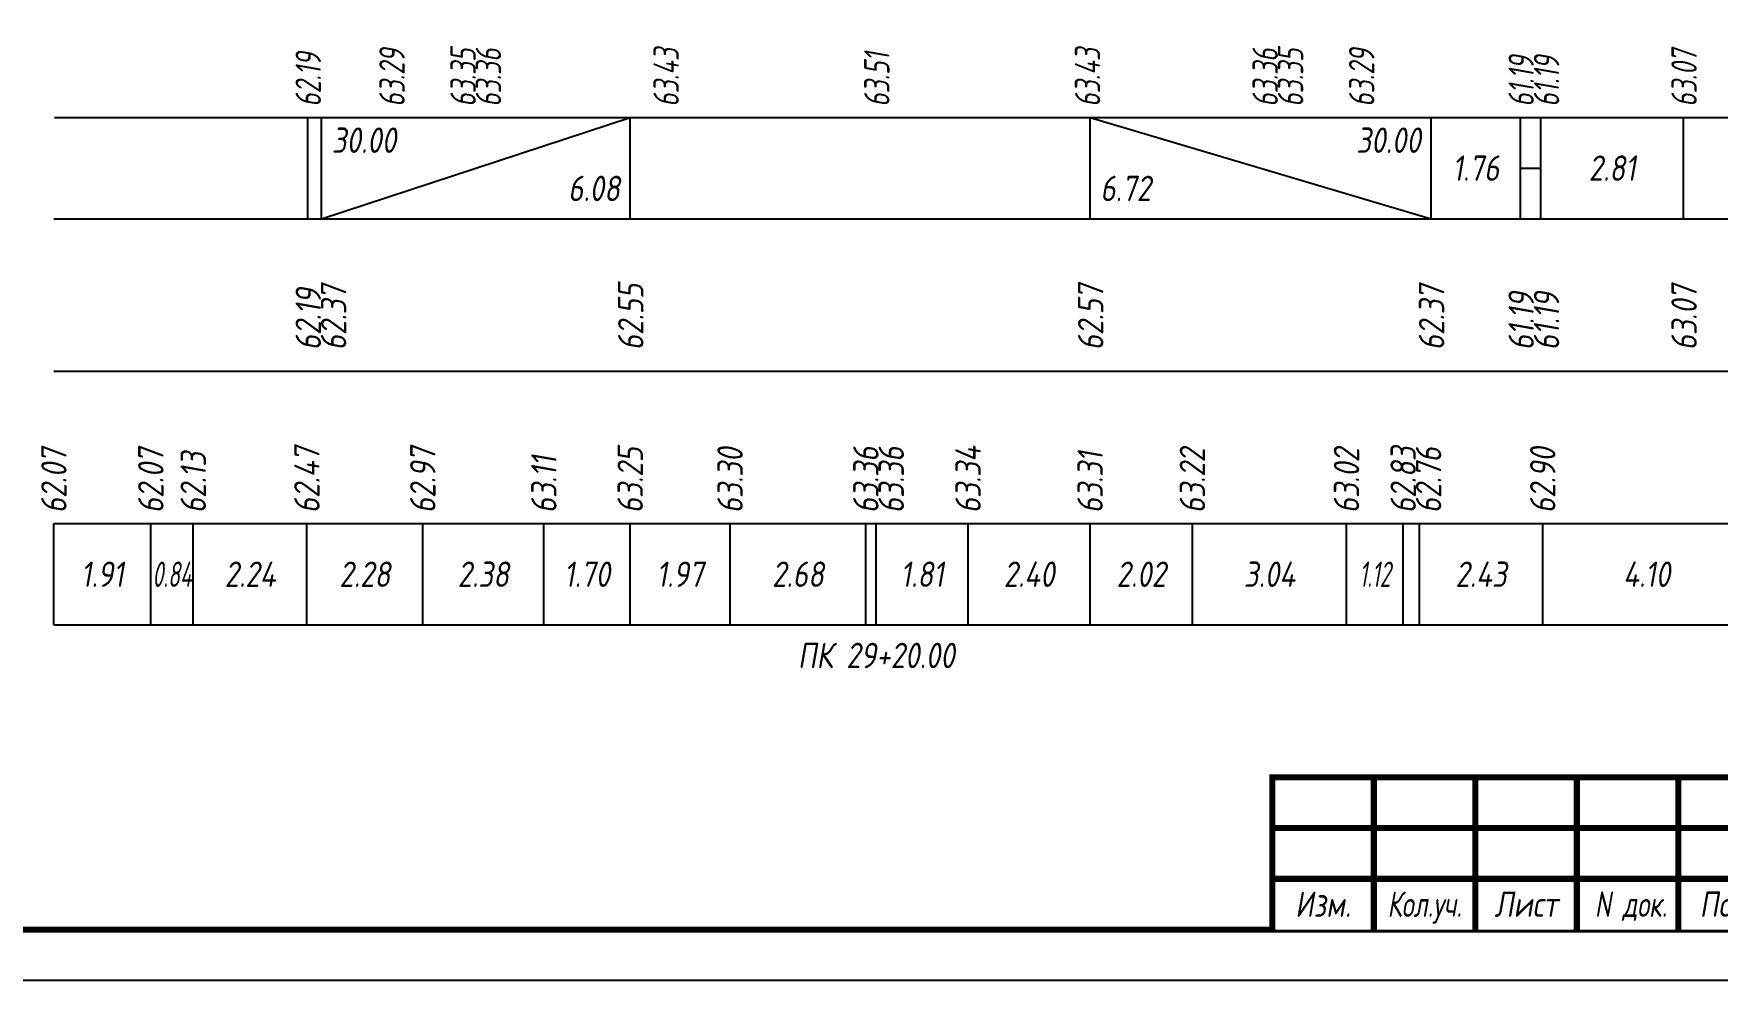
# Model space of a CAD drawing. Extents: x -717 to 1451, y -133302 to 233.
# Drawn here: x 78 to 243.8, y -45807.4 to -45714.2 of the extents above; entities that cross this region are included whole.
import ezdxf
from ezdxf.enums import TextEntityAlignment as Align

# ---------------------------------------------------------------- set-up
doc = ezdxf.new("R2010")
doc.units = 0
for name, color, linetype in [('Зарамочное оформление', 7, 'Continuous'), ('Код_510', 7, 'Continuous'), ('Код_514', 1, 'Continuous'), ('Код_516', 1, 'Continuous'), ('Подписи поперечников', 7, 'Continuous'), ('Таблица', 7, 'Continuous')]:
    doc.layers.add(name, color=color, linetype=linetype)
doc.styles.add('М', font='romand.shx', dxfattribs={"width": 0.8, "oblique": 10, "height": 2.5})

# ---------------------------------------------------------------- blocks, each defined once
blk = doc.blocks.new('Штамп')
at = {"linetype": 'Continuous'}
blk.add_wipeout([(199.95, -411.25), (384.95, -411.25), (384.95, -426.25), (199.95, -426.25)], dxfattribs=at).dxf.layer = 'Зарамочное оформление'
at = {"layer": 'Зарамочное оформление', "linetype": 'Continuous', "lineweight": -3, "const_width": 0.6, "flags": 128}
for points in [[(199.95, -426.25), (199.95, -411.25), (384.95, -411.25)], [(209.95, -411.25), (209.95, -426.25)], [(219.95, -411.25), (219.95, -426.25)], [(229.95, -411.25), (229.95, -426.25)], [(239.95, -411.25), (239.95, -426.25)], [(199.95, -416.25), (264.95, -416.25)], [(199.95, -421.25), (264.95, -421.25)]]:
    blk.add_lwpolyline(points, dxfattribs=at)
at = {"layer": 'Зарамочное оформление', "linetype": 'Continuous', "style": 'М', "oblique": 10}
for s, width, p in [('Изм.', 0.8, (204.95, -423.75)), ('Кол.уч.', 0.7, (214.95, -423.75)), ('Лист', 0.8, (224.95, -423.75)), ('N док.', 0.7, (235.28, -423.75)), ('Подпись', 0.8, (247.45, -423.75))]:
    blk.add_text(s, height=2.5, dxfattribs=dict(at, width=width)).set_placement(p, align=Align.MIDDLE_CENTER)
blk = doc.blocks.new('шифр')
blk.add_blockref('Штамп', (0, -45436))

msp = doc.modelspace()

# ---------------------------------------------------------------- linework, layer by layer
at = {"flags": 128}
msp.add_lwpolyline([(-30.054, -45807.421), (389.946, -45807.421), (389.946, -45510.421), (-30.054, -45510.421)], close=True, dxfattribs=at)
at = {"const_width": 0.6, "flags": 128}
msp.add_lwpolyline([(-10.054, -45802.421), (384.946, -45802.421), (384.946, -45515.421), (-10.054, -45515.421)], close=True, dxfattribs=at)
at = {"layer": 'Код_510'}
for p, q in [((79.946, -45772.421), (79.946, -45762.421)), ((89.497, -45772.421), (89.497, -45762.421)), ((93.677, -45772.421), (93.677, -45762.421)), ((104.869, -45772.421), (104.869, -45762.421)), ((116.286, -45772.421), (116.286, -45762.421)), ((128.208, -45772.421), (128.208, -45762.421)), ((136.712, -45772.421), (136.712, -45762.421)), ((146.548, -45772.421), (146.548, -45762.421)), ((159.923, -45772.421), (159.923, -45762.421)), ((160.948, -45772.421), (160.948, -45762.421)), ((169.99, -45772.421), (169.99, -45762.421)), ((182.009, -45772.421), (182.009, -45762.421)), ((192.084, -45772.421), (192.084, -45762.421)), ((207.262, -45772.421), (207.262, -45762.421)), ((212.844, -45772.421), (212.844, -45762.421)), ((214.446, -45772.421), (214.446, -45762.421)), ((226.591, -45772.421), (226.591, -45762.421))]:
    msp.add_line(p, q, dxfattribs=at)
at = {"layer": 'Код_516'}
for p, q in [((104.946, -45732.421), (104.946, -45722.421)), ((106.306, -45732.421), (106.306, -45722.421)), ((106.306, -45732.421), (136.712, -45722.421)), ((136.712, -45732.421), (136.712, -45722.421)), ((182.009, -45732.421), (182.009, -45722.421)), ((182.009, -45722.421), (215.589, -45732.421)), ((215.589, -45732.421), (215.589, -45722.421)), ((224.411, -45732.421), (224.411, -45722.421)), ((226.411, -45732.421), (226.411, -45722.421)), ((240.459, -45732.421), (240.459, -45722.421)), ((224.411, -45727.421), (226.411, -45727.421))]:
    msp.add_line(p, q, dxfattribs=at)
at = {"layer": 'Таблица'}
for p, q in [((80, -45722.421), (265.513, -45722.421)), ((79.946, -45732.421), (265.459, -45732.421)), ((79.946, -45747.421), (265.459, -45747.421)), ((79.946, -45762.421), (265.459, -45762.421)), ((79.946, -45772.421), (265.459, -45772.421))]:
    msp.add_line(p, q, dxfattribs=at)

# ---------------------------------------------------------------- texts
at = {"layer": 'Код_510', "style": 'М', "oblique": 10, "width": 0.8}
for s, p in [('62.07', (79.946, -45761.421)), ('62.07', (89.497, -45761.421)), ('62.13', (93.677, -45761.421)), ('62.47', (104.869, -45761.421)), ('62.97', (116.286, -45761.421)), ('63.25', (136.712, -45761.421)), ('63.30', (146.548, -45761.421)), ('63.36', (159.923, -45761.421)), ('63.36', (162.423, -45761.421)), ('63.34', (169.99, -45761.421)), ('63.31', (182.009, -45761.421)), ('63.22', (192.084, -45761.421)), ('63.02', (207.262, -45761.421)), ('62.83', (212.844, -45761.421)), ('62.76', (215.344, -45761.421)), ('62.90', (226.591, -45761.421)), ('63.11', (128.208, -45761.421))]:
    msp.add_text(s, height=2.5, rotation=90, dxfattribs=at).set_placement(p, align=Align.MIDDLE_LEFT)
at = {"layer": 'Код_510', "style": 'М', "oblique": 10}
for s, width, p in [('1.91', 0.8, (84.721, -45767.421)), ('0.84', 0.6, (91.587, -45767.421)), ('2.24', 0.8, (99.273, -45767.421)), ('2.28', 0.8, (110.577, -45767.421)), ('2.38', 0.8, (122.247, -45767.421)), ('1.70', 0.8, (132.46, -45767.421)), ('1.97', 0.8, (141.63, -45767.421)), ('2.68', 0.8, (153.235, -45767.421)), ('1.81', 0.8, (165.469, -45767.421)), ('2.40', 0.8, (175.999, -45767.421)), ('2.02', 0.8, (187.047, -45767.421)), ('3.04', 0.8, (199.673, -45767.421)), ('1.12', 0.6, (210.053, -45767.421)), ('2.43', 0.8, (220.518, -45767.421)), ('4.10', 0.8, (236.828, -45767.421))]:
    msp.add_text(s, height=2.5, dxfattribs=dict(at, width=width)).set_placement(p, align=Align.MIDDLE_CENTER)
at = {"layer": 'Код_514', "style": 'М', "oblique": 10, "width": 0.7}
for s, p in [('63.29', (113.252, -45721.382)), ('63.35', (120.252, -45721.382)), ('63.43', (140.252, -45721.382)), ('63.43', (181.752, -45721.382)), ('63.35', (201.752, -45721.382)), ('63.29', (208.752, -45721.382)), ('63.07', (240.513, -45721.382)), ('62.19', (105, -45721.382)), ('63.36', (122.752, -45721.382)), ('63.51', (161.002, -45721.382)), ('63.36', (199.252, -45721.382)), ('61.19', (224.465, -45721.382)), ('61.19', (226.965, -45721.382))]:
    msp.add_text(s, height=2.5, rotation=90, dxfattribs=at).set_placement(p, align=Align.MIDDLE_LEFT)
at = {"layer": 'Код_516', "style": 'М', "oblique": 10, "width": 0.8}
msp.add_text('30.00', height=2.5, dxfattribs=at).set_placement((107.306, -45723.421), align=Align.TOP_LEFT)
msp.add_text('30.00', height=2.5, dxfattribs=at).set_placement((214.589, -45723.421), align=Align.TOP_RIGHT)
for s, p in [('1.76', (220, -45727.421)), ('2.81', (233.435, -45727.421))]:
    msp.add_text(s, height=2.5, dxfattribs=at).set_placement(p, align=Align.MIDDLE_CENTER)
msp.add_text('6.08', height=2.5, dxfattribs=at).set_placement((135.712, -45731.421), align=Align.BOTTOM_RIGHT)
msp.add_text('6.72', height=2.5, dxfattribs=at).set_placement((183.009, -45731.421), align=Align.BOTTOM_LEFT)
for s, p in [('62.37', (107.5, -45745.371)), ('62.55', (136.767, -45745.371)), ('62.57', (182.063, -45745.371)), ('62.37', (215.643, -45745.371)), ('63.07', (240.513, -45745.371)), ('62.19', (105, -45745.371)), ('61.19', (224.465, -45745.371)), ('61.19', (226.965, -45745.371))]:
    msp.add_text(s, height=2.5, rotation=90, dxfattribs=at).set_placement(p, align=Align.MIDDLE_LEFT)
at = {"layer": 'Подписи поперечников', "style": 'М', "oblique": 10, "width": 0.8}
msp.add_text('ПК 29+20.00', height=2.5, dxfattribs=at).set_placement((160.948, -45777.421), align=Align.BOTTOM_CENTER)

# ---------------------------------------------------------------- next in the draw order: block references
msp.add_blockref('шифр', (0, 59.829))

doc.saveas('drawing.dxf')
